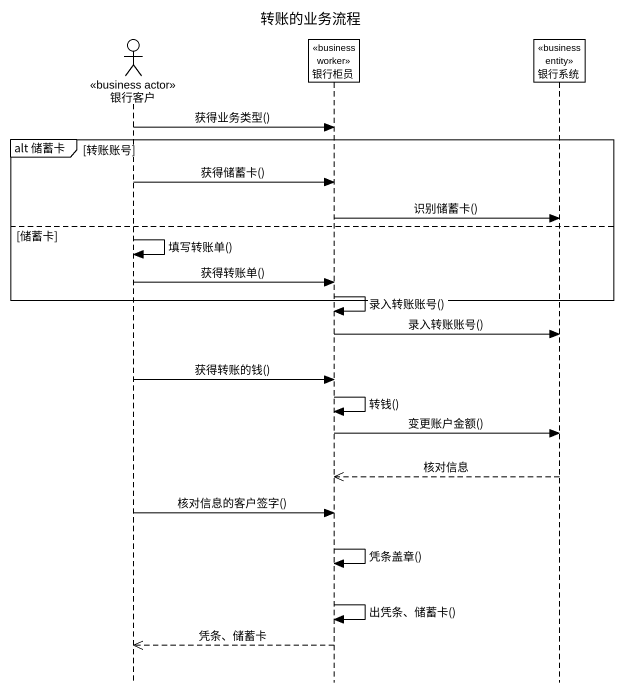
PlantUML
@startuml
title 转账的业务流程
hide footbox
actor 银行客户 <<business actor>>
participant 银行柜员 <<business worker>>
participant 银行系统 <<business entity>>

银行客户 -> 银行柜员 : 获得业务类型()
group alt 储蓄卡 [转账账号]
  银行客户 -> 银行柜员 : 获得储蓄卡()
  银行柜员 -> 银行系统 : 识别储蓄卡()
else 储蓄卡
  银行客户 -> 银行客户 : 填写转账单()
  银行客户 -> 银行柜员 : 获得转账单()
  银行柜员 -> 银行柜员 : 录入转账账号()
end
银行柜员 -> 银行系统 : 录入转账账号()
银行客户 -> 银行柜员 : 获得转账的钱()
银行柜员 -> 银行柜员 : 转钱()
银行柜员 -> 银行系统 : 变更账户金额()
银行系统 -->> 银行柜员 : 核对信息
银行客户 -> 银行柜员 : 核对信息的客户签字()
银行柜员 -> 银行柜员 : 凭条盖章()
银行柜员 -> 银行柜员 : 出凭条、储蓄卡()
银行柜员 -->> 银行客户 : 凭条、储蓄卡
@enduml
